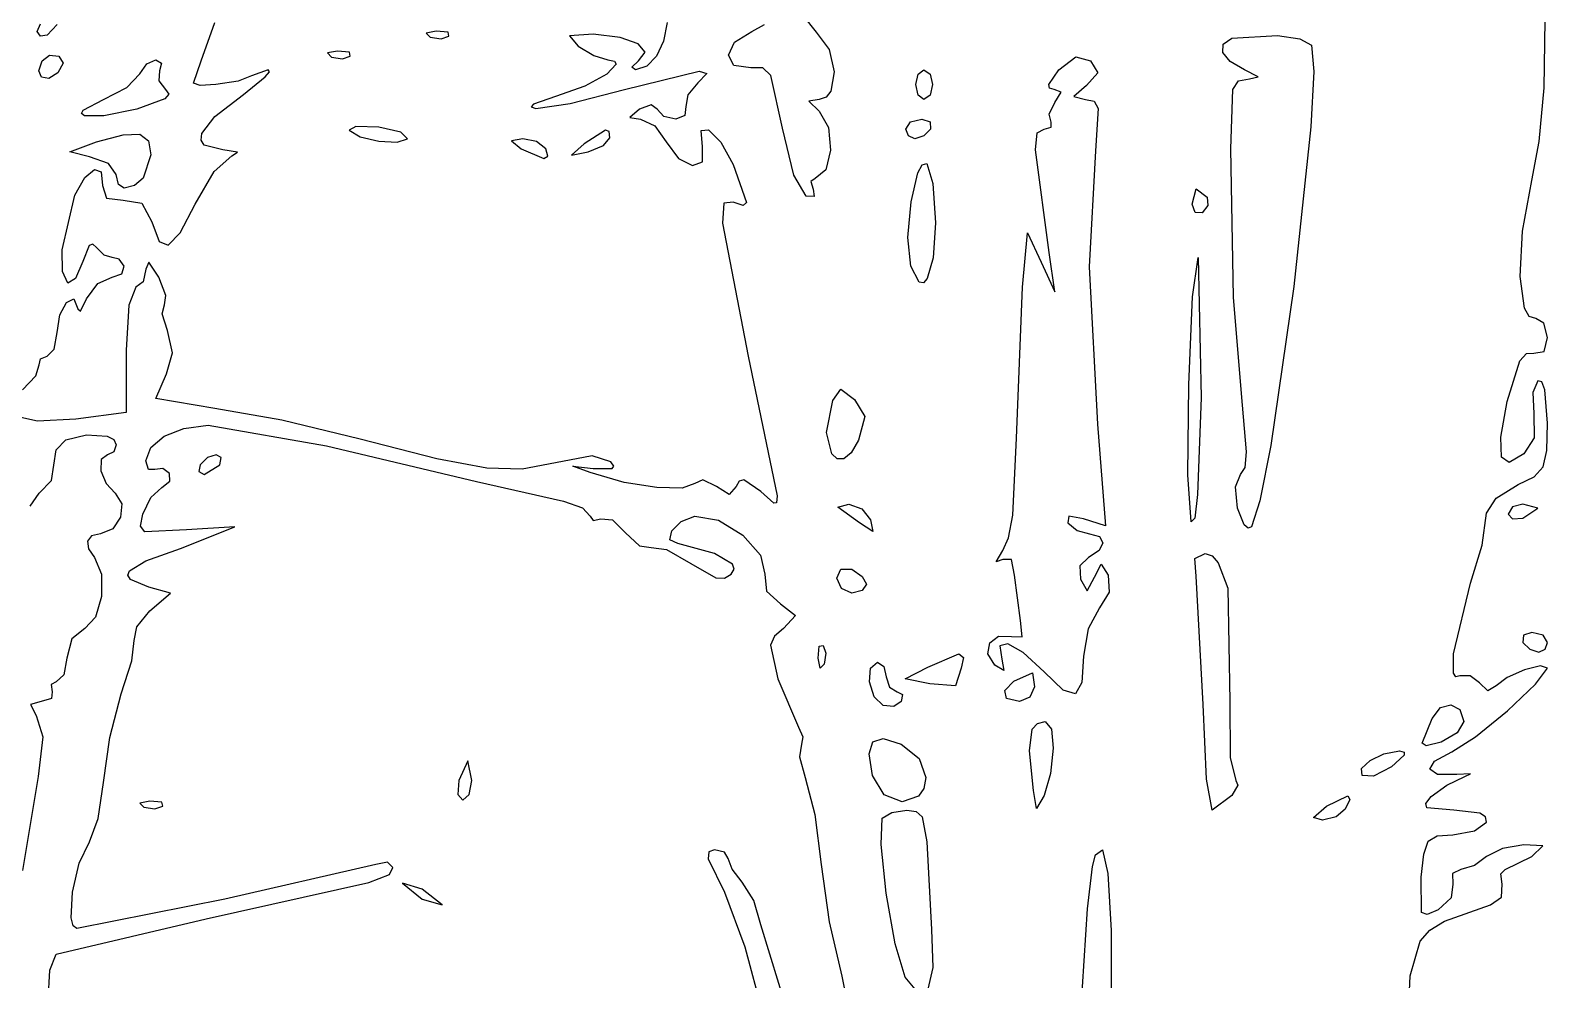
# Model space of a CAD drawing. Extents: x 0 to 282, y 0 to 282.
# Drawn here: x 228 to 282.2, y 227.5 to 261.4 of the extents above; entities that cross this region are included whole.
import ezdxf

# ---------------------------------------------------------------- set-up
doc = ezdxf.new("R2010")
doc.units = 0

msp = doc.modelspace()

# ---------------------------------------------------------------- linework, layer by layer
at = {"layer": 'Layer 1'}
for p, q in [((282.094399, 259.348921), (282.187003, 265.853264)), ((255.616534, 261.932984), (256.079556, 261.337671)), ((228.24445, 261.372938), (228.354693, 261.646341)), ((228.354693, 261.196549), (228.24445, 261.372938)), ((228.950006, 261.619883), (228.597228, 261.231827)), ((234.101127, 260.314592), (234.595016, 261.690422)), ((242.499667, 261.373667), (242.142479, 261.307521)), ((242.92741, 261.338389), (242.499667, 261.373667)), ((250.752256, 261.690444), (250.625476, 261.024025)), ((253.165831, 260.98545), (253.786498, 261.372956)), ((253.786498, 261.372956), (254.238495, 261.617144)), ((228.597228, 261.231827), (228.354693, 261.196549)), ((242.142479, 261.307521), (242.288, 261.162)), ((242.288, 261.162), (242.676056, 261.100264)), ((242.288, 261.162), (242.288, 261.162)), ((242.676056, 261.100264), (242.958278, 261.197278)), ((242.958278, 261.197278), (242.92741, 261.338389)), ((248.106419, 261.267115), (247.259752, 261.214198)), ((247.259752, 261.214198), (247.577252, 260.843781)), ((247.577252, 260.843781), (248.132877, 260.504232)), ((249.079315, 261.148052), (248.106419, 261.267115)), ((249.724789, 260.923156), (249.079315, 261.148052)), ((249.966773, 260.632114), (249.724789, 260.923156)), ((250.625476, 261.024025), (250.37302, 260.486591)), ((252.948652, 260.521878), (253.165831, 260.98545)), ((256.079556, 261.337671), (256.547537, 260.724719)), ((270.61771, 260.614428), (270.630388, 260.90988)), ((270.630388, 260.90988), (270.930799, 261.125957)), ((270.930799, 261.125957), (272.571219, 261.22738)), ((272.571219, 261.22738), (273.361662, 261.101152)), ((273.361662, 261.101152), (273.788299, 260.879012)), ((273.788299, 260.879012), (273.788306, 260.879049)), ((273.788306, 260.879049), (273.865131, 259.938191)), ((228.295735, 259.96072), (228.420861, 260.314601)), ((228.420861, 260.314601), (228.681034, 260.521858)), ((228.681034, 260.521858), (229.020584, 260.49099)), ((229.020584, 260.49099), (229.174924, 260.230816)), ((232.155877, 260.208768), (232.477788, 260.349879)), ((232.477788, 260.349879), (232.680635, 260.235226)), ((233.823314, 259.520842), (234.101127, 260.314592)), ((238.971667, 260.667667), (238.614479, 260.601521)), ((238.614479, 260.601521), (238.76, 260.456)), ((238.76, 260.456), (239.148056, 260.394264)), ((238.76, 260.456), (238.76, 260.456)), ((239.39941, 260.632389), (238.971667, 260.667667)), ((239.148056, 260.394264), (239.430278, 260.491278)), ((239.430278, 260.491278), (239.39941, 260.632389)), ((248.132877, 260.504232), (248.635582, 260.349892)), ((248.635582, 260.349892), (248.879357, 260.309722)), ((248.879357, 260.309722), (248.938751, 260.200512)), ((249.491074, 260.089718), (249.729199, 260.314614)), ((249.729199, 260.314614), (249.966773, 260.632114)), ((250.37302, 260.486591), (250.027958, 260.127751)), ((253.141577, 260.157524), (252.948652, 260.521878)), ((256.547537, 260.724719), (256.727785, 259.926559)), ((264.757023, 259.997114), (265.361155, 260.460135)), ((265.361155, 260.460135), (265.885913, 260.314614)), ((265.885913, 260.314614), (266.146087, 259.886871)), ((270.876229, 260.292518), (270.61771, 260.614428)), ((271.38941, 259.997067), (270.876229, 260.292518)), ((228.398812, 259.732517), (228.295735, 259.96072)), ((228.985306, 259.891267), (228.654025, 259.689522)), ((229.174924, 260.230816), (228.985306, 259.891267)), ((228.985306, 259.891267), (228.985306, 259.891267)), ((231.445912, 259.37092), (231.913343, 259.85599)), ((231.913343, 259.85599), (232.155877, 260.208768)), ((232.618906, 259.961823), (232.592447, 259.600225)), ((232.680635, 260.235226), (232.618899, 259.961823)), ((232.618899, 259.961823), (232.618906, 259.961823)), ((235.900294, 259.785425), (235.424043, 259.586988)), ((235.618072, 259.115147), (236.389773, 259.741328)), ((236.500017, 259.997092), (235.900294, 259.785425)), ((236.389773, 259.741328), (236.545767, 259.928741)), ((236.545767, 259.928741), (236.500017, 259.997092)), ((248.600305, 259.842773), (247.812067, 259.412273)), ((248.938751, 260.200512), (248.600305, 259.842773)), ((249.235306, 259.291556), (251.90319, 259.944195)), ((249.623366, 259.997114), (249.491074, 260.089718)), ((250.027958, 260.127751), (249.623366, 259.997114)), ((252.177146, 259.867025), (251.845866, 259.538501)), ((251.90319, 259.944195), (252.177146, 259.867025)), ((253.75122, 260.067676), (253.141577, 260.157524)), ((254.180617, 260.063815), (253.75122, 260.067676)), ((254.461186, 259.798678), (254.180617, 260.063815)), ((254.88011, 257.915726), (254.461186, 259.798678)), ((256.727785, 259.926559), (256.610376, 259.234232)), ((259.642084, 259.467934), (259.730278, 259.838351)), ((259.730278, 259.838351), (259.924306, 259.997101)), ((259.924306, 259.997101), (260.149201, 259.838351)), ((260.149201, 259.838351), (260.241806, 259.467934)), ((264.391016, 259.472357), (264.757023, 259.997114)), ((266.146087, 259.886871), (265.744802, 259.432669)), ((271.87448, 259.745713), (271.38941, 259.997067)), ((271.565799, 259.679567), (271.87448, 259.745713)), ((273.865131, 259.938191), (273.754681, 257.955946)), ((228.654025, 259.689522), (228.398812, 259.732517)), ((230.608063, 258.938767), (231.445912, 259.37092)), ((232.592447, 259.600225), (232.830573, 259.291545)), ((232.830573, 259.291545), (232.943572, 259.131692)), ((234.0664, 259.441467), (233.823314, 259.520842)), ((234.630294, 259.467925), (234.0664, 259.441467)), ((235.424043, 259.586988), (234.630294, 259.467925)), ((247.812067, 259.412273), (246.765862, 259.044612)), ((247.290621, 258.797667), (249.235306, 259.291556)), ((251.845866, 259.538501), (251.488678, 259.101938)), ((256.610376, 259.234232), (256.43695, 259.018707)), ((259.730278, 259.097517), (259.642084, 259.467934)), ((260.241806, 259.467934), (260.149201, 259.097517)), ((260.241806, 259.467934), (260.241806, 259.467934)), ((264.414718, 259.337309), (264.391016, 259.472357)), ((264.580634, 259.291558), (264.414718, 259.337309)), ((264.836398, 259.194544), (264.580634, 259.291558)), ((265.744806, 259.432656), (265.290604, 259.04019)), ((265.744802, 259.432669), (265.744806, 259.432656)), ((270.895521, 257.174847), (270.966077, 259.300334)), ((270.966077, 259.300334), (271.173334, 259.605707)), ((271.173334, 259.605707), (271.565799, 259.679567)), ((281.924074, 257.434548), (282.094399, 259.348921)), ((229.882664, 258.561184), (230.608063, 258.938767)), ((232.808523, 258.965225), (231.807513, 258.585989)), ((232.943572, 259.131692), (232.808523, 258.965225)), ((234.594464, 258.335175), (235.618072, 259.115147)), ((245.976522, 258.766799), (245.897698, 258.672541)), ((245.897698, 258.672541), (246.060306, 258.621278)), ((246.765862, 259.044612), (245.976522, 258.766799)), ((246.060306, 258.621278), (247.290621, 258.797667)), ((250.187809, 258.744751), (249.764476, 258.586001)), ((250.399476, 258.586001), (250.187809, 258.744751)), ((251.422532, 258.691834), (251.391664, 258.369924)), ((251.488678, 259.101938), (251.422532, 258.691834)), ((256.185389, 258.938781), (255.814972, 258.872635)), ((255.814972, 258.872635), (256.185389, 258.515447)), ((256.43695, 259.018707), (256.185389, 258.938781)), ((259.924306, 258.938767), (259.730278, 259.097517)), ((260.149201, 259.097517), (259.924306, 258.938767)), ((264.413065, 258.414023), (264.615912, 258.832947)), ((264.615912, 258.832947), (264.836398, 259.194544)), ((265.290604, 259.04019), (265.709528, 258.938767)), ((265.709528, 258.938767), (266.017657, 258.875377)), ((266.017657, 258.875377), (266.16373, 258.616856)), ((229.821755, 258.433371), (229.882664, 258.561184)), ((229.937786, 258.352273), (229.821755, 258.433371)), ((230.627909, 258.348415), (229.937786, 258.352273)), ((231.807513, 258.585989), (230.627909, 258.348415)), ((234.123175, 257.717261), (234.594464, 258.335175)), ((249.764476, 258.586001), (249.424927, 258.290549)), ((249.424927, 258.290549), (249.799754, 258.233223)), ((249.799754, 258.233223), (250.311282, 257.999507)), ((250.642011, 258.330237), (250.399476, 258.586001)), ((251.069754, 258.233223), (250.642011, 258.330237)), ((251.391664, 258.369924), (251.069754, 258.233223)), ((256.185389, 258.515447), (256.520528, 257.932261)), ((259.289051, 257.880431), (259.452211, 258.136195)), ((259.452211, 258.136195), (259.853496, 258.233209)), ((259.853496, 258.233209), (260.157767, 258.136195)), ((260.157767, 258.136195), (260.170996, 257.880431)), ((264.474801, 258.127391), (264.413065, 258.414023)), ((264.48362, 257.951002), (264.474801, 258.127391)), ((266.16373, 258.616856), (266.062306, 257.104317)), ((230.361487, 257.421812), (231.319498, 257.677576)), ((231.319498, 257.677576), (231.913709, 257.695215)), ((231.913709, 257.695215), (232.216879, 257.4615)), ((234.09775, 257.482512), (234.123175, 257.717261)), ((239.633121, 257.977292), (239.395, 257.845001)), ((239.395, 257.845001), (239.395, 257.845)), ((239.395, 257.845), (239.784709, 257.606875)), ((240.45333, 257.950834), (239.633121, 257.977292)), ((239.784709, 257.606875), (240.448924, 257.448125)), ((241.242674, 257.765625), (240.45333, 257.950834)), ((241.47639, 257.5275), (241.242674, 257.765625)), ((248.553883, 257.84148), (247.791, 257.352)), ((248.679009, 257.793524), (248.553883, 257.84148)), ((248.708223, 257.563667), (248.679009, 257.793524)), ((250.311282, 257.999507), (250.716977, 257.421834)), ((251.969891, 257.830838), (252.238333, 257.853989)), ((252.022257, 257.245445), (251.969891, 257.830838)), ((252.238333, 257.853989), (252.672139, 257.414117)), ((255.276985, 256.235618), (254.88011, 257.915726)), ((256.520528, 257.932261), (256.591083, 257.130793)), ((259.381655, 257.637896), (259.289051, 257.880431)), ((259.606551, 257.527653), (259.381655, 257.637896)), ((259.928461, 257.637896), (259.606551, 257.527653)), ((260.170996, 257.880431), (259.928461, 257.637896)), ((260.170996, 257.880431), (260.170996, 257.880431)), ((263.919175, 257.144021), (263.977604, 257.742091)), ((263.977604, 257.742091), (264.227856, 257.880446)), ((264.227856, 257.880446), (264.48362, 257.951002)), ((273.754681, 257.955946), (273.148894, 252.258015)), ((229.404576, 257.064625), (230.361487, 257.421812)), ((230.114542, 256.892645), (229.404576, 257.064625)), ((232.216879, 257.4615), (232.301767, 256.963201)), ((234.214126, 257.3044), (234.09775, 257.482512)), ((234.877238, 257.139587), (234.214126, 257.3044)), ((235.406404, 257.060212), (234.877238, 257.139587)), ((235.194738, 256.92792), (235.406404, 257.060212)), ((240.448924, 257.448125), (241.106524, 257.408437)), ((241.106524, 257.408437), (241.47639, 257.5275)), ((245.603556, 257.527778), (245.197861, 257.457222)), ((245.197861, 257.457222), (245.533, 257.175)), ((245.533, 257.175), (246.34439, 256.831042)), ((245.533, 257.175), (245.533, 257.175)), ((246.088626, 257.430764), (245.603556, 257.527778)), ((246.414945, 257.175), (246.088626, 257.430764)), ((246.495424, 256.917031), (246.414945, 257.175)), ((247.791, 257.352), (247.332389, 256.946305)), ((247.332389, 256.946305), (247.932111, 257.069778)), ((247.791, 257.352), (247.791, 257.352)), ((247.932111, 257.069778), (248.478917, 257.290264)), ((248.478917, 257.290264), (248.708223, 257.563667)), ((250.716977, 257.421834), (251.159052, 256.823763)), ((252.016744, 256.712418), (252.022257, 257.245445)), ((252.672139, 257.414117), (253.115867, 256.610445)), ((256.591083, 257.130793), (256.423514, 256.42193)), ((264.404245, 253.470716), (263.919175, 257.144021)), ((266.062306, 257.104317), (265.833, 252.959173)), ((270.996945, 251.874362), (270.895521, 257.174847)), ((281.657836, 256.046034), (281.924074, 257.434548)), ((230.78923, 256.654521), (230.114542, 256.892645)), ((231.067043, 256.257645), (230.78923, 256.654521)), ((232.301766, 256.963206), (232.023953, 256.125356)), ((232.301767, 256.963201), (232.301766, 256.963206)), ((234.568555, 256.367888), (235.194738, 256.92792)), ((246.34439, 256.831042), (246.495424, 256.917031)), ((251.159052, 256.823763), (251.660658, 256.579574)), ((251.660658, 256.579574), (252.016744, 256.712418)), ((253.115867, 256.610445), (253.592117, 255.25225)), ((259.718729, 256.315533), (259.871346, 256.599477)), ((259.871346, 256.599477), (260.030166, 256.645708)), ((260.030166, 256.645708), (260.255061, 255.931334)), ((229.585566, 255.516811), (229.948265, 256.1474)), ((229.948265, 256.1474), (230.291121, 256.434032)), ((230.291121, 256.434032), (230.528143, 256.350248)), ((230.528143, 256.350248), (230.573344, 255.869589)), ((231.142008, 255.904868), (231.067043, 256.257645)), ((232.023953, 256.125356), (231.721335, 255.861874)), ((233.889458, 255.19931), (234.568555, 256.367888)), ((255.726777, 255.481556), (255.276985, 256.235618)), ((256.044278, 256.116557), (255.889937, 256.001904)), ((255.889937, 256.001904), (255.973722, 255.728501)), ((256.423514, 256.42193), (256.044278, 256.116557)), ((259.47013, 255.274286), (259.718729, 256.315533)), ((281.327658, 254.227574), (281.657836, 256.046034)), ((229.131363, 253.563305), (229.585566, 255.516811)), ((230.573344, 255.869589), (230.718865, 255.406568)), ((230.718865, 255.406568), (231.314178, 255.340422)), ((231.349265, 255.763756), (231.142008, 255.904868)), ((231.721335, 255.861874), (231.349265, 255.763756)), ((256.009, 255.472736), (255.726777, 255.481556)), ((255.973722, 255.728501), (256.009, 255.472736)), ((260.255061, 255.931334), (260.347666, 254.529038)), ((269.519939, 255.199317), (269.66546, 255.746123)), ((269.66546, 255.746123), (270.049106, 255.446262)), ((270.049106, 255.446262), (270.079974, 255.150811)), ((270.049106, 255.446262), (270.049106, 255.446262)), ((231.314178, 255.340422), (231.984456, 255.230179)), ((231.984456, 255.230179), (232.337238, 254.56431)), ((233.349268, 254.172395), (233.889458, 255.19931)), ((252.776869, 255.228544), (252.732221, 254.515821)), ((253.115867, 255.269885), (252.776869, 255.228544)), ((253.473054, 255.151927), (253.115867, 255.269885)), ((253.592117, 255.25225), (253.473054, 255.151927)), ((259.360438, 254.001529), (259.47013, 255.274286)), ((269.630182, 254.895047), (269.519939, 255.199317)), ((269.872717, 254.881817), (269.630182, 254.895047)), ((270.079974, 255.150811), (269.872717, 254.881817)), ((232.337238, 254.56431), (232.599616, 253.864817)), ((252.732221, 254.515821), (253.645034, 249.766545)), ((260.347666, 254.529038), (260.264432, 253.274471)), ((260.347666, 254.529038), (260.347666, 254.529038)), ((232.599616, 253.864817), (232.92814, 253.730871)), ((232.92814, 253.730871), (233.349268, 254.172395)), ((259.465721, 252.976818), (259.360438, 254.001529)), ((263.451745, 252.235986), (263.628134, 254.176266)), ((263.628134, 254.176266), (264.122023, 253.117936)), ((281.238912, 252.610859), (281.327658, 254.227574)), ((229.144041, 252.793258), (229.131363, 253.563305)), ((230.101503, 253.717647), (229.867788, 253.153203)), ((230.229936, 253.768359), (230.101503, 253.717647)), ((230.361677, 253.647092), (230.229936, 253.768359)), ((230.63067, 253.378099), (230.361677, 253.647092)), ((230.926122, 253.294314), (230.63067, 253.378099)), ((231.177476, 253.228168), (230.926122, 253.294314)), ((260.264432, 253.274471), (260.052214, 252.535843)), ((264.615912, 252.059606), (264.404245, 253.470716)), ((269.533737, 251.886512), (269.731073, 253.294316)), ((269.731073, 253.294316), (269.836906, 248.284866)), ((229.338621, 252.377091), (229.144041, 252.793258)), ((229.867788, 253.153203), (229.616433, 252.540251)), ((230.926122, 252.588758), (231.27008, 252.703411)), ((231.349456, 252.976814), (231.177476, 253.228168)), ((231.27008, 252.703411), (231.349456, 252.976814)), ((232.125568, 252.870984), (232.028554, 252.421192)), ((232.235811, 253.126748), (232.125568, 252.870984)), ((232.584179, 252.588762), (232.235811, 253.126748)), ((259.767236, 252.405758), (259.465721, 252.976818)), ((264.122023, 253.117936), (264.615912, 252.059606)), ((265.833, 252.959173), (266.132861, 247.332367)), ((229.616433, 252.540251), (229.338621, 252.377091)), ((230.008899, 251.812646), (230.414593, 252.359452)), ((230.414593, 252.359452), (230.926122, 252.588758)), ((231.77279, 252.235984), (231.517025, 251.583345)), ((232.028554, 252.421192), (231.77279, 252.235984)), ((232.835533, 251.936123), (232.584179, 252.588762)), ((259.915306, 252.388945), (259.767236, 252.405758)), ((260.052214, 252.535843), (259.915306, 252.388945)), ((263.240078, 246.838486), (263.451745, 252.235986)), ((273.148894, 252.258015), (272.324825, 246.566702)), ((281.394906, 251.47701), (281.238912, 252.610859)), ((229.056398, 251.236625), (229.294523, 251.684763)), ((229.294523, 251.684763), (229.545877, 251.808786)), ((229.545877, 251.808786), (229.691399, 251.459868)), ((229.784003, 251.371674), (230.008899, 251.812646)), ((232.795846, 251.600984), (232.835533, 251.936123)), ((269.395933, 248.7523), (269.533737, 251.886512)), ((271.283577, 248.425957), (270.996945, 251.874362)), ((228.950565, 250.613201), (229.056398, 251.236625)), ((229.691399, 251.459868), (229.784003, 251.371674)), ((231.517025, 251.583345), (231.420012, 249.978204)), ((232.703241, 251.274664), (232.795846, 251.600984)), ((232.901679, 250.683761), (232.703241, 251.274664)), ((281.565714, 251.179009), (281.394906, 251.47701)), ((281.798947, 251.107144), (281.565714, 251.179009)), ((282.08999, 250.943985), (281.798947, 251.107144)), ((228.853551, 250.017888), (228.950565, 250.613201)), ((233.082477, 249.881194), (232.901679, 250.683761)), ((282.222281, 250.436866), (282.08999, 250.943985)), ((228.597787, 249.766534), (228.853551, 250.017888)), ((231.420012, 249.978204), (231.420012, 247.755704)), ((282.094399, 249.929748), (282.222281, 250.436866)), ((228.187682, 249.060978), (228.315565, 249.449034)), ((228.315565, 249.449034), (228.364072, 249.67393)), ((228.364072, 249.67393), (228.597787, 249.766534)), ((232.866401, 249.131541), (233.082477, 249.881194)), ((253.645034, 249.766545), (254.68132, 244.770326)), ((280.775891, 248.143811), (281.225683, 249.603429)), ((281.225683, 249.603429), (281.460501, 249.865255)), ((281.460501, 249.865255), (281.728392, 249.872421)), ((281.728392, 249.872421), (282.094399, 249.929748)), ((227.715842, 248.567089), (228.187682, 249.060978)), ((232.478345, 248.249596), (232.866401, 249.131541)), ((256.679673, 248.179021), (256.961895, 248.580306)), ((256.961895, 248.580306), (257.455785, 248.214299)), ((269.363963, 245.525484), (269.395933, 248.7523)), ((271.464376, 246.344565), (271.283577, 248.425957)), ((281.869503, 248.884651), (281.693114, 248.461318)), ((281.693114, 248.461318), (281.728392, 247.720481)), ((282.013922, 248.851027), (281.869503, 248.884651)), ((282.125268, 248.56274), (282.013922, 248.851027)), ((282.222281, 247.367701), (282.125268, 248.56274)), ((234.595015, 247.896818), (232.478345, 248.249596)), ((236.9895, 247.482306), (234.595015, 247.896818)), ((256.455881, 247.040763), (256.679673, 248.179021)), ((257.455785, 248.214299), (257.817382, 247.610167)), ((269.836906, 248.284866), (269.713433, 244.818825)), ((269.836906, 248.284866), (269.836906, 248.284866)), ((280.5521, 246.869403), (280.775891, 248.143811)), ((228.256581, 247.435999), (227.438027, 247.614592)), ((229.620842, 247.508759), (228.256581, 247.435999)), ((231.420012, 247.755704), (229.620842, 247.508759)), ((233.48139, 247.177994), (234.349554, 247.297057)), ((234.349554, 247.297057), (238.582894, 246.556223)), ((239.780855, 246.803208), (236.9895, 247.482306)), ((257.817382, 247.610167), (257.596896, 246.767909)), ((266.132861, 247.332367), (266.415083, 243.698757)), ((281.728392, 247.720481), (281.737212, 246.851765)), ((282.195824, 246.39591), (282.222281, 247.367701)), ((228.916809, 246.415099), (229.267934, 246.780004)), ((229.267934, 246.780004), (230.006013, 246.953086)), ((230.006013, 246.953086), (230.737477, 246.901271)), ((230.737477, 246.901271), (230.977739, 246.780693)), ((230.977739, 246.780693), (231.068759, 246.591488)), ((232.300687, 246.503307), (232.775283, 246.900181)), ((232.775283, 246.900181), (233.48139, 247.177994)), ((242.519293, 246.100408), (239.780855, 246.803208)), ((256.635577, 246.269613), (256.455881, 247.040763)), ((257.596896, 246.767911), (257.328867, 246.314882)), ((257.596896, 246.767909), (257.596896, 246.767911)), ((263.112196, 244.086818), (263.240078, 246.838486)), ((280.573046, 246.150619), (280.5521, 246.869403)), ((281.737212, 246.851765), (281.375614, 246.274091)), ((228.749238, 245.32149), (228.916809, 246.415099)), ((230.751256, 246.238743), (230.527462, 246.068418)), ((230.976151, 246.348986), (230.751256, 246.238743)), ((231.068756, 246.591521), (230.976151, 246.348986)), ((231.068759, 246.591488), (231.068756, 246.591521)), ((232.127054, 246.027057), (232.300687, 246.503307)), ((234.632445, 246.238778), (234.323764, 246.141764)), ((234.822063, 246.141764), (234.632445, 246.238778)), ((238.582894, 246.556223), (238.582926, 246.556243)), ((238.582926, 246.556243), (243.945156, 245.286243)), ((248.071136, 246.199076), (246.765855, 245.956541)), ((248.741415, 245.991819), (248.071136, 246.199076)), ((256.829191, 246.095085), (256.635577, 246.269613)), ((257.328867, 246.314882), (257.066627, 246.100391)), ((271.407601, 245.786735), (271.464376, 246.344565)), ((272.324825, 246.566702), (271.941523, 244.592728)), ((281.375614, 246.274091), (280.845346, 245.961001)), ((282.063533, 245.811072), (282.195824, 246.39591)), ((230.527462, 246.068418), (230.52195, 245.669891)), ((230.52195, 245.669891), (230.701646, 245.211832)), ((232.219658, 245.709557), (232.127054, 246.027057)), ((232.444554, 245.709557), (232.219658, 245.709557)), ((232.735596, 245.744835), (232.444554, 245.709557)), ((232.973721, 245.568446), (232.735596, 245.744835)), ((234.068, 245.886), (234.019493, 245.643465)), ((234.019493, 245.643465), (234.209111, 245.533222)), ((234.323764, 246.141764), (234.068, 245.886)), ((234.068, 245.886), (234.068, 245.886)), ((234.209111, 245.533222), (234.773556, 245.886)), ((234.773556, 245.886), (234.822063, 246.141764)), ((244.305231, 245.758104), (242.519293, 246.100408)), ((245.575231, 245.726684), (244.305231, 245.758104)), ((246.765855, 245.956541), (245.575231, 245.726684)), ((248.000582, 245.603763), (247.378811, 245.833068)), ((247.378811, 245.833068), (248.106415, 245.744874)), ((248.106415, 245.744874), (248.794332, 245.749284)), ((248.850556, 245.839132), (248.741415, 245.991819)), ((248.794332, 245.749284), (248.850556, 245.839132)), ((257.066627, 246.100391), (256.829191, 246.095085)), ((271.2483, 245.533177), (271.407601, 245.786735)), ((280.845346, 245.961001), (280.573046, 246.150619)), ((281.746034, 245.457743), (282.063533, 245.811072)), ((228.317086, 244.862879), (228.749238, 245.32149)), ((230.701646, 245.211832), (231.033478, 244.862913)), ((232.691499, 245.074557), (232.978131, 245.295043)), ((232.978131, 245.295043), (232.973721, 245.568446)), ((243.945156, 245.286243), (247.049606, 244.580687)), ((249.224832, 245.255394), (248.000582, 245.603763)), ((250.386244, 245.065776), (249.224832, 245.255394)), ((251.740032, 245.215707), (251.289688, 245.048137)), ((252.035484, 245.347999), (251.740032, 245.215707)), ((252.516144, 245.109874), (252.035484, 245.347999)), ((252.974755, 244.818832), (252.516144, 245.109874)), ((253.2217, 245.109874), (252.974755, 244.818832)), ((253.324777, 245.300594), (253.2217, 245.109874)), ((253.490693, 245.339179), (253.324777, 245.300594)), ((254.103645, 244.933485), (253.490693, 245.339179)), ((269.484128, 243.839866), (269.363963, 245.525484)), ((271.063092, 245.092199), (271.2483, 245.533177)), ((280.387839, 244.695408), (281.163951, 245.180481)), ((281.163951, 245.180481), (281.746034, 245.457743)), ((227.986356, 244.404267), (228.317086, 244.862879)), ((231.033478, 244.862913), (231.268295, 244.488087)), ((232.021221, 244.122056), (232.303443, 244.717369)), ((232.303443, 244.717369), (232.691499, 245.074557)), ((247.049606, 244.580687), (247.724294, 244.342562)), ((251.289688, 245.048137), (250.386244, 245.065776)), ((254.562808, 244.512909), (254.103645, 244.933485)), ((254.68132, 244.770326), (254.668573, 244.518628)), ((269.713433, 244.818825), (269.608702, 243.978773)), ((271.142467, 244.333727), (271.063092, 245.092199)), ((271.941523, 244.592728), (271.636356, 243.663449)), ((280.035061, 244.157421), (280.387839, 244.695408)), ((231.268295, 244.488087), (231.218686, 244.007426)), ((231.936333, 243.691557), (232.021221, 244.122056)), ((247.724294, 244.342562), (248.002107, 244.05152)), ((248.002107, 244.05152), (248.116759, 243.89277)), ((251.25593, 243.852532), (251.741551, 244.05152)), ((251.741551, 244.05152), (252.594283, 243.899936)), ((254.668573, 244.518628), (254.562808, 244.512909)), ((256.856758, 244.369017), (257.244814, 244.47485)), ((257.63287, 243.804572), (256.856758, 244.369017)), ((257.244814, 244.47485), (257.712244, 244.31169)), ((257.712244, 244.31169), (258.020926, 243.910405)), ((262.957304, 243.27653), (263.112196, 244.086818)), ((265.105395, 244.047125), (265.074526, 243.804591)), ((265.638971, 243.945702), (265.105395, 244.047125)), ((271.376182, 243.734004), (271.142467, 244.333727)), ((279.885131, 243.010898), (280.035061, 244.157421)), ((280.96975, 244.377764), (280.811, 244.122)), ((280.811, 244.122), (280.96975, 243.945611)), ((280.811, 244.122), (280.811, 244.122)), ((281.340167, 244.474778), (280.96975, 244.377764)), ((281.869334, 244.333667), (281.340167, 244.474778)), ((281.340167, 243.980889), (281.869334, 244.333667)), ((230.944181, 243.592912), (230.504311, 243.416523)), ((231.218686, 244.007426), (230.944181, 243.592912)), ((232.082956, 243.482646), (231.936333, 243.691557)), ((233.573441, 243.557611), (232.082956, 243.482646)), ((233.361771, 242.887332), (235.302051, 243.663444)), ((235.302051, 243.663444), (233.573441, 243.557611)), ((248.116759, 243.89277), (248.390163, 243.945687)), ((248.390163, 243.945687), (248.804677, 243.91041)), ((248.804677, 243.91041), (249.272108, 243.451798)), ((250.853542, 243.2032), (250.925751, 243.517944)), ((250.925751, 243.517944), (251.25593, 243.852532)), ((252.594283, 243.899936), (253.456934, 243.368013)), ((258.10471, 243.500301), (257.63287, 243.804572)), ((258.020926, 243.910405), (258.10471, 243.500301)), ((258.020926, 243.910405), (258.020926, 243.910405)), ((265.074526, 243.804591), (265.409665, 243.531188)), ((265.409665, 243.531188), (265.850638, 243.416535)), ((266.415083, 243.698757), (265.638971, 243.945702)), ((269.608702, 243.978773), (269.484128, 243.839866)), ((271.514537, 243.619352), (271.376182, 243.734004)), ((271.636356, 243.663449), (271.514537, 243.619352)), ((280.96975, 243.945611), (281.340167, 243.980889)), ((230.188464, 243.343763), (230.04129, 243.15194)), ((230.04129, 243.15194), (230.072709, 242.880742)), ((230.504311, 243.416523), (230.188464, 243.343763)), ((249.272108, 243.451798), (249.770406, 242.988777)), ((249.770406, 242.988777), (250.189331, 242.922631)), ((251.141828, 243.063742), (250.853542, 243.2032)), ((252.447108, 242.710964), (251.141828, 243.063742)), ((253.456934, 243.368013), (254.088074, 242.657496)), ((262.746189, 242.816816), (262.957304, 243.27653)), ((265.850638, 243.416535), (266.207275, 243.323931)), ((266.322479, 243.099035), (266.192943, 242.821222)), ((266.207275, 243.323931), (266.322479, 243.099035)), ((279.470616, 241.652701), (279.885131, 243.010898)), ((230.072709, 242.880742), (230.292644, 242.569856)), ((230.292644, 242.569856), (230.5451, 241.979505)), ((231.540554, 242.093585), (232.128701, 242.454079)), ((232.128701, 242.454079), (233.361771, 242.887332)), ((250.189331, 242.922631), (250.736136, 242.852076)), ((250.736136, 242.852076), (251.600441, 242.358186)), ((253.090928, 242.327318), (252.447108, 242.710964)), ((254.088074, 242.657496), (254.246271, 241.97013)), ((262.508064, 242.419941), (262.746189, 242.816816)), ((262.746189, 242.499316), (262.508064, 242.419941)), ((263.063689, 242.494906), (262.746189, 242.499316)), ((263.169523, 241.934871), (263.063689, 242.494906)), ((265.815361, 242.569868), (265.50227, 242.274416)), ((266.192943, 242.821222), (265.815361, 242.569868)), ((269.610249, 242.530153), (269.980666, 242.710951)), ((269.663166, 241.899562), (269.610249, 242.530153)), ((269.980666, 242.710951), (270.231469, 242.627167)), ((270.231469, 242.627167), (270.452507, 242.384632)), ((230.5451, 241.979505), (230.539588, 241.180795)), ((231.483159, 241.934422), (231.540554, 242.093585)), ((231.580793, 241.786008), (231.483159, 241.934422)), ((251.600441, 242.358186), (252.495616, 241.846658)), ((252.495616, 241.846658), (252.80595, 241.832327)), ((252.80595, 241.832327), (253.046831, 241.97013)), ((253.046831, 241.97013), (253.151562, 242.150378)), ((253.151562, 242.150378), (253.090928, 242.327318)), ((254.246271, 241.97013), (254.303597, 241.361589)), ((256.822022, 241.829014), (256.967543, 242.146515)), ((256.967543, 242.146515), (257.351189, 242.146514)), ((257.351189, 242.146514), (257.721605, 241.89516)), ((257.721605, 241.89516), (257.880356, 241.617347)), ((263.38119, 240.312091), (263.169523, 241.934871)), ((265.50227, 242.274416), (265.533139, 241.793756)), ((265.766854, 241.379242), (266.027028, 241.864311)), ((266.027028, 241.864311), (266.260743, 242.336152)), ((266.260743, 242.336152), (266.520917, 241.934867)), ((266.520917, 241.934867), (266.547375, 241.326325)), ((269.910111, 237.313452), (269.663166, 241.899562)), ((270.452507, 242.384632), (270.792055, 241.476231)), ((232.232881, 241.511502), (231.580793, 241.786008)), ((233.008993, 241.299835), (232.232881, 241.511502)), ((254.303597, 241.361589), (254.810716, 240.9118)), ((256.980772, 241.458598), (256.822022, 241.829014)), ((257.351189, 241.299847), (256.980772, 241.458598)), ((257.721605, 241.392452), (257.351189, 241.299847)), ((257.880356, 241.617347), (257.721605, 241.392452)), ((257.880356, 241.617347), (257.880356, 241.617347)), ((265.533139, 241.793756), (265.766854, 241.379242)), ((266.547375, 241.326325), (266.203417, 240.770697)), ((270.792055, 241.476231), (270.792056, 241.476236)), ((270.792056, 241.476236), (270.862611, 237.419286)), ((278.853255, 239.121523), (279.470616, 241.652701)), ((230.539588, 241.180795), (230.322409, 240.441615)), ((232.268159, 240.664835), (233.008993, 241.299835)), ((254.810716, 240.9118), (255.339882, 240.497286)), ((266.203417, 240.770697), (265.802132, 240.025455)), ((230.322409, 240.441615), (229.939866, 240.029856)), ((231.800728, 240.095984), (232.268159, 240.664835)), ((255.339882, 240.497286), (254.916549, 240.029855)), ((263.447336, 239.738827), (263.38119, 240.312091)), ((229.939866, 240.029856), (229.476845, 239.65944)), ((231.703714, 239.606505), (231.800728, 240.095984)), ((254.59078, 239.753696), (254.453527, 239.434542)), ((254.916549, 240.029855), (254.59078, 239.753696)), ((262.287578, 239.513927), (262.592951, 239.761424)), ((262.592951, 239.761424), (263.06369, 239.747646)), ((263.06369, 239.747646), (263.447336, 239.738827)), ((265.802132, 240.025455), (265.638972, 239.042087)), ((281.353229, 239.791764), (281.34, 239.536)), ((281.6575, 239.888778), (281.353229, 239.791764)), ((282.058785, 239.791764), (281.6575, 239.888778)), ((282.221945, 239.536), (282.058785, 239.791764)), ((229.476845, 239.65944), (229.304866, 238.971526)), ((231.619929, 238.8789), (231.703714, 239.606505)), ((254.453527, 239.434542), (254.704882, 238.230685)), ((256.151739, 238.971514), (256.187016, 239.399258)), ((256.187016, 239.399258), (256.328128, 239.430125)), ((256.328128, 239.430125), (256.425141, 239.147903)), ((256.425141, 239.147903), (256.363405, 238.759847)), ((262.220329, 239.127524), (262.287578, 239.513927)), ((262.926994, 239.487468), (262.645321, 239.415258)), ((262.645321, 239.415258), (262.710912, 238.936253)), ((263.479863, 239.169418), (262.926994, 239.487468)), ((264.227862, 238.477642), (263.479863, 239.169418)), ((281.34, 239.536), (281.582535, 239.293465)), ((281.34, 239.536), (281.34, 239.536)), ((281.582535, 239.293465), (281.904445, 239.183222)), ((281.904445, 239.183222), (282.129341, 239.293465)), ((282.129341, 239.293465), (282.221945, 239.536)), ((229.304866, 238.971526), (229.190213, 238.376214)), ((231.245103, 237.701505), (231.619929, 238.8789)), ((256.217885, 238.614326), (256.151739, 238.971514)), ((256.363406, 238.759847), (256.217885, 238.614326)), ((256.363405, 238.759847), (256.363406, 238.759847)), ((257.990693, 238.120435), (258.018805, 238.61267)), ((258.018805, 238.61267), (258.268506, 238.830399)), ((258.268506, 238.830399), (258.493401, 238.671649)), ((258.493401, 238.671649), (258.586006, 238.301232)), ((259.256271, 238.23068), (260.06766, 238.654014)), ((260.06766, 238.654014), (261.183321, 239.125854)), ((261.267106, 238.618735), (261.055439, 237.983735)), ((261.183321, 239.125854), (261.342624, 238.996318)), ((261.26711, 238.618736), (261.267106, 238.618735)), ((261.342624, 238.996318), (261.26711, 238.618736)), ((262.463967, 238.724586), (262.220329, 239.127524)), ((262.785877, 238.526149), (262.463967, 238.724586)), ((262.710912, 238.936253), (262.785877, 238.526149)), ((265.638972, 239.042087), (265.572275, 238.10061)), ((278.85546, 238.438015), (278.853255, 239.121523)), ((281.970384, 238.693227), (281.397671, 238.552667)), ((281.791789, 238.041139), (282.222289, 238.618813)), ((282.222289, 238.618813), (281.970384, 238.693227)), ((228.91681, 238.124859), (228.74042, 238.027845)), ((229.190213, 238.376214), (228.91681, 238.124859)), ((254.704882, 238.230685), (255.445716, 236.502075)), ((258.154404, 237.595128), (257.990693, 238.120435)), ((258.586006, 238.301235), (258.700658, 237.930818)), ((258.586006, 238.301232), (258.586006, 238.301235)), ((260.138216, 238.054291), (259.256271, 238.23068)), ((261.055439, 237.983735), (260.138216, 238.054291)), ((262.823681, 237.811756), (263.14504, 238.14855)), ((263.14504, 238.14855), (263.80705, 238.44235)), ((263.80705, 238.44235), (263.877605, 237.948461)), ((264.909714, 237.831617), (264.227862, 238.477642)), ((265.572275, 238.10061), (265.34352, 237.70153)), ((278.940071, 238.305448), (278.85546, 238.438015)), ((279.08256, 238.336591), (278.940071, 238.305448)), ((279.448568, 238.345411), (279.08256, 238.336591)), ((279.788116, 238.089646), (279.448568, 238.345411)), ((280.087978, 237.798605), (279.788116, 238.089646)), ((280.778654, 238.28643), (280.387839, 237.983813)), ((281.397671, 238.552667), (280.778654, 238.28643)), ((228.75365, 237.529546), (228.387643, 237.419303)), ((228.74042, 238.027845), (228.775699, 237.772081)), ((228.775699, 237.772081), (228.75365, 237.529546)), ((230.834999, 236.140463), (231.245103, 237.701505)), ((258.480173, 237.278179), (258.154404, 237.595128)), ((258.700658, 237.930818), (258.974062, 237.772068)), ((258.974062, 237.772068), (259.16368, 237.675054)), ((259.16368, 237.675054), (259.115173, 237.41929)), ((262.879354, 237.534494), (262.823681, 237.811756)), ((263.348439, 237.41929), (262.879354, 237.534494)), ((263.718855, 237.57804), (263.348439, 237.41929)), ((263.877606, 237.948457), (263.718855, 237.57804)), ((263.877605, 237.948461), (263.877606, 237.948457)), ((265.34352, 237.70153), (264.909714, 237.831617)), ((280.387839, 237.983813), (280.087978, 237.798605)), ((280.789127, 237.093049), (281.791789, 238.041139)), ((228.387643, 237.419303), (228.008406, 237.31788)), ((228.008406, 237.31788), (228.211254, 236.925414)), ((258.850589, 237.242901), (258.480173, 237.278179)), ((259.115173, 237.41929), (258.850589, 237.242901)), ((270.029174, 234.645571), (269.910111, 237.313452)), ((270.862611, 237.419286), (270.87584, 235.426094)), ((278.093707, 236.819566), (278.389158, 237.204866)), ((278.389158, 237.204866), (278.763985, 237.309046)), ((278.763985, 237.309046), (279.085895, 237.142028)), ((279.085895, 237.142028), (279.222597, 236.713733)), ((279.647558, 236.158189), (280.789127, 237.093049)), ((228.211254, 236.925414), (228.444969, 236.162532)), ((255.445716, 236.502075), (255.604466, 236.162527)), ((263.700929, 235.655403), (263.797943, 236.435922)), ((263.797943, 236.435922), (263.988663, 236.642627)), ((263.988663, 236.642627), (264.265374, 236.713733)), ((264.265374, 236.713733), (264.48586, 236.43592)), ((264.48586, 236.43592), (264.547596, 235.761232)), ((277.740929, 235.937621), (278.093707, 236.819566)), ((279.222596, 236.713733), (278.98888, 236.303628)), ((279.222597, 236.713733), (279.222596, 236.713733)), ((228.444969, 236.162532), (228.281809, 234.738194)), ((230.610103, 234.526505), (230.834999, 236.140463)), ((255.551549, 235.902352), (255.489813, 235.44815)), ((255.604466, 236.162527), (255.551549, 235.902352)), ((257.973636, 235.550118), (258.100416, 235.98613)), ((258.100416, 235.98613), (258.478551, 236.098027)), ((258.478551, 236.098027), (259.114656, 235.902346)), ((259.114656, 235.902346), (259.767295, 235.381998)), ((277.87763, 235.836198), (277.740929, 235.937621)), ((278.411207, 235.972899), (277.87763, 235.836198)), ((278.98888, 236.303628), (278.411207, 235.972899)), ((278.800339, 235.620203), (279.647558, 236.158189)), ((255.489813, 235.44815), (255.69266, 234.702902)), ((258.091596, 234.773456), (257.973636, 235.550118)), ((259.767295, 235.381998), (259.996601, 234.702896)), ((263.84204, 234.244293), (263.700929, 235.655403)), ((264.547596, 235.761234), (264.454991, 234.848421)), ((264.547596, 235.761232), (264.547596, 235.761234)), ((270.87584, 235.426094), (271.074278, 234.597066)), ((275.875948, 235.320262), (276.368185, 235.557285)), ((276.368185, 235.557285), (276.929876, 235.655402)), ((277.093035, 235.505471), (276.647654, 235.090957)), ((276.929876, 235.655402), (277.089177, 235.616816)), ((277.089177, 235.616816), (277.093035, 235.505471)), ((278.182977, 235.294987), (278.800339, 235.620203)), ((243.6285, 235.302556), (243.311, 234.597)), ((243.769611, 234.597), (243.6285, 235.302556)), ((264.454991, 234.848421), (264.230096, 234.067904)), ((275.575535, 235.030323), (275.875948, 235.320262)), ((275.589316, 234.773457), (275.575535, 235.030323)), ((276.647646, 235.090957), (275.999417, 234.760227)), ((276.647654, 235.090957), (276.647646, 235.090957)), ((278.015406, 235.002842), (278.182977, 235.294987)), ((278.284399, 234.816532), (278.015406, 235.002842)), ((278.976728, 234.808814), (278.284399, 234.816532)), ((279.461798, 234.839682), (278.976728, 234.808814)), ((279.25895, 234.738259), (279.461798, 234.839682)), ((228.281809, 234.738194), (227.717364, 231.386804)), ((230.416075, 233.243272), (230.610103, 234.526505)), ((243.311, 234.597), (243.275722, 234.098701)), ((243.311, 234.597), (243.311, 234.597)), ((243.677007, 234.098701), (243.769611, 234.597)), ((255.69266, 234.702902), (256.027799, 233.388804)), ((258.508313, 234.087743), (258.091596, 234.773456)), ((259.926316, 234.312363), (259.738627, 234.039235)), ((259.996596, 234.7029), (259.926316, 234.312363)), ((259.996601, 234.702896), (259.996596, 234.7029)), ((270.227611, 233.538732), (270.029174, 234.645571)), ((271.149243, 234.438316), (270.933167, 234.067899)), ((271.074278, 234.597066), (271.149243, 234.438316)), ((275.999417, 234.760227), (275.589316, 234.773457)), ((278.0595, 234.032703), (278.619536, 234.438397)), ((278.619536, 234.438397), (279.25895, 234.738259)), ((232.268667, 233.856667), (231.911479, 233.790521)), ((231.911479, 233.790521), (232.057, 233.645)), ((232.69641, 233.821389), (232.268667, 233.856667)), ((232.727278, 233.680278), (232.69641, 233.821389)), ((243.275722, 234.098701), (243.452111, 233.891444)), ((243.452111, 233.891444), (243.677007, 234.098701)), ((259.149928, 233.838592), (258.508313, 234.087743)), ((259.738627, 234.039235), (259.149928, 233.838592)), ((263.956693, 233.600474), (263.84204, 234.244293)), ((264.230096, 234.067904), (263.956693, 233.600474)), ((270.933167, 234.067899), (270.227611, 233.538732)), ((274.319268, 233.679845), (275.077739, 234.050261)), ((275.152704, 233.91797), (274.989546, 233.574012)), ((275.077739, 234.050261), (275.152704, 233.91797)), ((277.868778, 233.776939), (278.0595, 234.032703)), ((277.909568, 233.627008), (277.868778, 233.776939)), ((230.116214, 232.409835), (230.416075, 233.243272)), ((232.057, 233.645), (232.445056, 233.583264)), ((232.057, 233.645), (232.057, 233.645)), ((232.445056, 233.583264), (232.727278, 233.680278)), ((256.027799, 233.388804), (256.257105, 231.598452)), ((258.402554, 232.309536), (258.444445, 233.256528)), ((258.444445, 233.256528), (258.779583, 233.450555)), ((258.779583, 233.450555), (259.32639, 233.53875)), ((259.32639, 233.53875), (259.654914, 233.486384)), ((259.654914, 233.486384), (259.864376, 233.305034)), ((259.864376, 233.305034), (260.031946, 232.40986)), ((273.851837, 233.27415), (274.319268, 233.679845)), ((274.178157, 233.185956), (273.851837, 233.27415)), ((274.663226, 233.300608), (274.178157, 233.185956)), ((274.989546, 233.574012), (274.663226, 233.300608)), ((274.989546, 233.574012), (274.989546, 233.574012)), ((278.870889, 233.538814), (277.909568, 233.627008)), ((279.796934, 233.43298), (278.870889, 233.538814)), ((280.001986, 233.300688), (279.796934, 233.43298)), ((280.035059, 233.11548), (280.001986, 233.300688)), ((278.272267, 232.618283), (278.835609, 232.656869)), ((278.835609, 232.656869), (279.607311, 232.806799)), ((279.607311, 232.806799), (280.035059, 233.11548)), ((229.741939, 231.641991), (230.116214, 232.409835)), ((252.447106, 232.127614), (252.244258, 232.054303)), ((252.799883, 232.03501), (252.447106, 232.127614)), ((258.585557, 230.57541), (258.402554, 232.309536)), ((260.031946, 232.40986), (260.031946, 232.409848)), ((260.031946, 232.409848), (260.208335, 229.270128)), ((266.068111, 231.946829), (266.310645, 232.127628)), ((266.310645, 232.127628), (266.509083, 231.276551)), ((277.793811, 231.972254), (277.953664, 232.42756)), ((277.953664, 232.42756), (278.272267, 232.618283)), ((280.612732, 232.171792), (280.035054, 231.88075)), ((281.375614, 232.304084), (280.612732, 232.171792)), ((282.045892, 232.264396), (281.375614, 232.304084)), ((281.657836, 231.88075), (282.045892, 232.264396)), ((229.503263, 230.606255), (229.741939, 231.641991)), ((240.346803, 231.598445), (234.949307, 230.359311)), ((240.765727, 231.677821), (240.346803, 231.598445)), ((240.946526, 231.492612), (240.765727, 231.677821)), ((252.244258, 232.054303), (252.226619, 231.805704)), ((252.226619, 231.805704), (252.799884, 230.610664)), ((252.940995, 231.810114), (252.799883, 232.03501)), ((253.082106, 231.426468), (252.940995, 231.810114)), ((256.257105, 231.598452), (256.548146, 229.552337)), ((265.957867, 231.527905), (266.068111, 231.946829)), ((277.706719, 231.139919), (277.793811, 231.972254)), ((279.602901, 231.55884), (279.117831, 231.422139)), ((280.035054, 231.88075), (279.602901, 231.55884)), ((280.705335, 231.422139), (281.657836, 231.88075)), ((240.099862, 230.959031), (240.837386, 231.240704)), ((240.837386, 231.240704), (240.946526, 231.492612)), ((253.434884, 230.963447), (253.082106, 231.426468)), ((265.781478, 230.010955), (265.957867, 231.527905)), ((266.509083, 231.276551), (266.628145, 229.234848)), ((277.715539, 229.883145), (277.706719, 231.139919)), ((279.117831, 231.422139), (278.81797, 231.276618)), ((278.81797, 231.276618), (278.835609, 230.892972)), ((280.546586, 231.263389), (280.705335, 231.422139)), ((280.599502, 230.892972), (280.546586, 231.263389)), ((229.45641, 229.696197), (229.503263, 230.606255)), ((234.279026, 229.658162), (240.099862, 230.959031)), ((241.3, 230.928), (242.005556, 230.363555)), ((242.005556, 230.716333), (241.3, 230.928)), ((241.3, 230.928), (241.3, 230.928)), ((242.711112, 230.151888), (242.005556, 230.716333)), ((252.799884, 230.610664), (253.528039, 228.654951)), ((253.849398, 230.310803), (253.434884, 230.963447)), ((258.900851, 228.761911), (258.585557, 230.57541)), ((278.835609, 230.892972), (278.769464, 230.407902)), ((280.573044, 230.42995), (280.599502, 230.892972)), ((234.949307, 230.359311), (229.657603, 229.305385)), ((242.005556, 230.363555), (242.711112, 230.151888)), ((254.105162, 229.446497), (253.849398, 230.310803)), ((265.499256, 225.636505), (265.781478, 230.010955)), ((278.306442, 229.975749), (277.915079, 229.805423)), ((278.769464, 230.407902), (278.306442, 229.975749)), ((278.532441, 229.567296), (280.176168, 230.152138)), ((280.176168, 230.152138), (280.573044, 230.42995)), ((228.916796, 228.388162), (234.279026, 229.658162)), ((229.522486, 229.411288), (229.45641, 229.696197)), ((229.657603, 229.305385), (229.522486, 229.411288)), ((255.198772, 225.883437), (254.105162, 229.446497)), ((256.548146, 229.552337), (256.997939, 227.612062)), ((277.915079, 229.805423), (277.715539, 229.883145)), ((278.016915, 229.254825), (278.532441, 229.567296)), ((260.208335, 229.270128), (260.248022, 227.919096)), ((266.628145, 229.234848), (266.628146, 229.234843)), ((266.628146, 229.234843), (266.628146, 224.542893)), ((277.30874, 227.617094), (277.662621, 228.860085)), ((277.662621, 228.860085), (278.016915, 229.254825)), ((228.69631, 227.823713), (228.916796, 228.388162)), ((253.528039, 228.654951), (254.312418, 225.733507)), ((259.255834, 227.576798), (258.900851, 228.761911)), ((228.634574, 226.730102), (228.69631, 227.823713)), ((260.248022, 227.919096), (260.076043, 227.140228)), ((256.997939, 227.612062), (257.333077, 225.949599)), ((259.732084, 227.002977), (259.255834, 227.576798)), ((277.212828, 225.424908), (277.30874, 227.617094))]:
    msp.add_line(p, q, dxfattribs=at)

doc.saveas('drawing.dxf')
